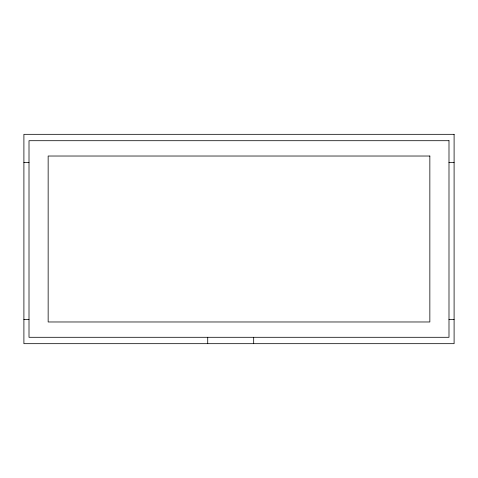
<?xml version="1.0" encoding="UTF-8"?>
<svg xmlns="http://www.w3.org/2000/svg" width="478" height="478" viewBox="0 0 478 478"><rect width="100%" height="100%" fill="white"/><g stroke="black" fill="none" stroke-linecap="round" stroke-linejoin="round"><path stroke-width="0.72" d="M23.9 162.406L29.009 162.406M448.991 162.406L454.1 162.406M23.9 319.424L29.009 319.424M448.991 319.424L454.1 319.424M253.681 337.295L253.681 343.676M207.727 337.295L207.727 343.676M454.1 134.324L23.9 134.324L23.9 343.676L454.1 343.676L454.1 134.324M448.991 140.705L29.009 140.705L29.009 337.295L448.991 337.295L448.991 140.705M429.847 156.025L48.153 156.025L48.153 321.975L429.847 321.975L429.847 156.025"/></g></svg>
